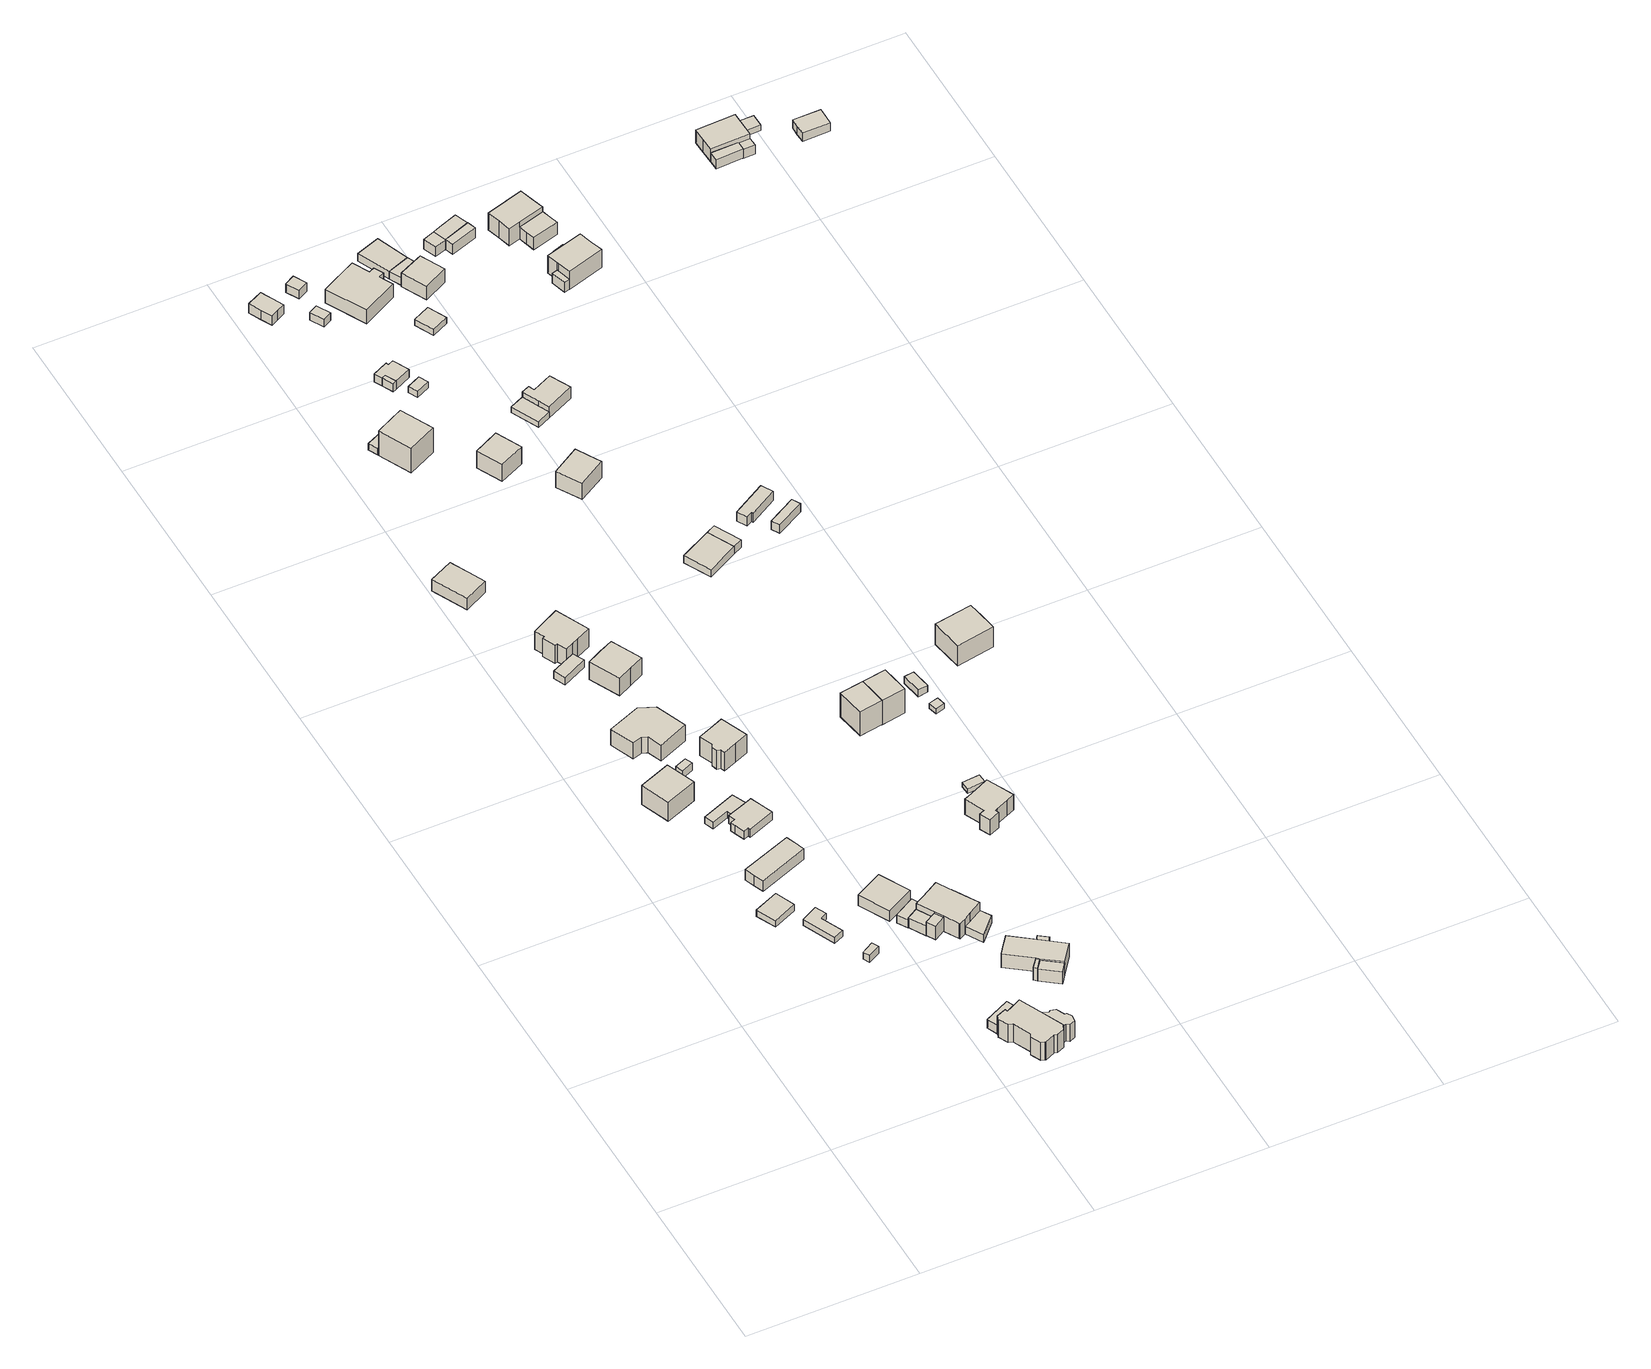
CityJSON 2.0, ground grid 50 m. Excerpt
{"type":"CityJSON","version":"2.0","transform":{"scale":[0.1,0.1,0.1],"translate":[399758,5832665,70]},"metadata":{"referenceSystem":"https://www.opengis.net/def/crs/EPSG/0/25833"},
"CityObjects":{
"building1":{"type":"Building","attributes":{"Gemeindeschluessel":"11000003","BezugspunktDach":"2200","function":"31001_2000","measuredHeight":2.3,"storeysAboveGround":1},"address":[{"country":"Germany","locality":"Berlin","thoroughfareNumber":"9 (1)","thoroughfareName":"Alpenberger Straße"}],"geometry":[{"type":"Solid","lod":"1","boundaries":[[[[0,1,2,3]],[[4,5,6,7]],[[4,7,3,2]],[[5,4,2,1]],[[6,5,1,0]],[[7,6,0,3]]]]}]},
"building2":{"type":"Building","attributes":{"Gemeindeschluessel":"11000003","BezugspunktDach":"2200","function":"31001_2723","measuredHeight":2.25,"storeysAboveGround":1},"address":[{"country":"Germany","locality":"Berlin","thoroughfareNumber":"10 (1)","thoroughfareName":"Alpenberger Straße"}],"geometry":[{"type":"Solid","lod":"1","boundaries":[[[[8,9,10,11,12,13]],[[14,15,16,17,18,19]],[[14,19,13,12]],[[15,14,12,11]],[[16,15,11,10]],[[17,16,10,9]],[[18,17,9,8]],[[19,18,8,13]]]]}]},
"building3":{"type":"Building","attributes":{"Gemeindeschluessel":"11000003","BezugspunktDach":"2200","function":"31001_2723","measuredHeight":2.48,"storeysAboveGround":1},"address":[{"country":"Germany","locality":"Berlin","thoroughfareNumber":"11 (3)","thoroughfareName":"Alpenberger Straße"}],"geometry":[{"type":"Solid","lod":"1","boundaries":[[[[20,21,22,23]],[[24,25,26,27]],[[24,27,23,22]],[[25,24,22,21]],[[26,25,21,20]],[[27,26,20,23]]]]}]},
"building4":{"type":"Building","attributes":{"Gemeindeschluessel":"11000003","BezugspunktDach":"2200","function":"31001_1010","measuredHeight":8.57,"storeysAboveGround":1},"address":[{"country":"Germany","locality":"Berlin","thoroughfareNumber":"7A","thoroughfareName":"Alpenberger Straße"}],"geometry":[{"type":"Solid","lod":"1","boundaries":[[[[28,29,30,31]],[[32,33,34,35]],[[32,35,31,30]],[[33,32,30,29]],[[34,33,29,28]],[[35,34,28,31]]]]}]},
"building5":{"type":"Building","attributes":{"Gemeindeschluessel":"11000003","BezugspunktDach":"2200","function":"31001_1010","measuredHeight":4.13,"storeysAboveGround":1},"address":[{"country":"Germany","locality":"Berlin","thoroughfareNumber":"9","thoroughfareName":"Alpenberger Straße"}],"geometry":[{"type":"Solid","lod":"1","boundaries":[[[[36,37,38,39,40,41]],[[42,43,44,45,46,47]],[[42,47,41,40]],[[43,42,40,39]],[[44,43,39,38]],[[45,44,38,37]],[[46,45,37,36]],[[47,46,36,41]]]]}]},
"building6":{"type":"Building","attributes":{"Gemeindeschluessel":"11000003","BezugspunktDach":"2200","function":"31001_2463","measuredHeight":3.16,"storeysAboveGround":1},"address":[{"country":"Germany","locality":"Berlin","thoroughfareNumber":"12A (1)","thoroughfareName":"Alpenberger Straße"}],"geometry":[{"type":"Solid","lod":"1","boundaries":[[[[48,49,50,51,52,53]],[[54,55,56,57,58,59]],[[54,59,53,52]],[[55,54,52,51]],[[56,55,51,50]],[[57,56,50,49]],[[58,57,49,48]],[[59,58,48,53]]]]}]},
"building7":{"type":"Building","attributes":{"Gemeindeschluessel":"11000003","BezugspunktDach":"2200","function":"31001_2000","measuredHeight":2.29,"storeysAboveGround":1},"address":[{"country":"Germany","locality":"Berlin","thoroughfareNumber":"8 (1)","thoroughfareName":"Alpenberger Straße"}],"geometry":[{"type":"Solid","lod":"1","boundaries":[[[[60,61,62,63,64,65]],[[66,67,68,69,70,71]],[[66,71,65,64]],[[67,66,64,63]],[[68,67,63,62]],[[69,68,62,61]],[[70,69,61,60]],[[71,70,60,65]]]]}]},
"building8":{"type":"Building","attributes":{"Gemeindeschluessel":"11000003","function":"31001_1010"},"address":[{"country":"Germany","locality":"Berlin","thoroughfareNumber":"12A","thoroughfareName":"Alpenberger Straße"}],"children":["building8-1","building8-2"]},
"building8-1":{"type":"BuildingPart","attributes":{"BezugspunktDach":"2200","measuredHeight":7.66,"storeysAboveGround":2},"parents":["building8"],"geometry":[{"type":"MultiSurface","lod":"1","boundaries":[[[72,73,74,75,76,77,78,79,80,81,82,83,84,85,86,87,88,89,90,91]],[[92,93,94,95,96,97,98,99,100,101,102,103,104,105,106,107,108,109,110,111]],[[92,111,91,90]],[[93,92,90,89]],[[94,93,89,88]],[[95,94,88,87]],[[96,95,87,86]],[[97,96,86,85]],[[98,112,113,85,84]],[[99,98,84,83]],[[100,99,83,82]],[[101,100,82,81]],[[102,101,81,80]],[[103,102,80,79]],[[104,103,79,78]],[[105,104,78,77]],[[106,105,77,76]],[[107,106,76,75]],[[108,107,75,74]],[[109,108,74,73]],[[110,109,73,72]],[[111,110,72,91]],[[97,113,112,98]]]}]},
"building8-2":{"type":"BuildingPart","attributes":{"BezugspunktDach":"2200","measuredHeight":6.02,"storeysAboveGround":2},"parents":["building8"],"geometry":[{"type":"Solid","lod":"1","boundaries":[[[[112,114,115,116,117,118,119,120,121,122,113]],[[123,124,125,126,127,128,129,130,131,98,97]],[[123,97,113,122]],[[124,123,122,121]],[[125,124,121,120]],[[126,125,120,119]],[[127,126,119,118]],[[128,127,118,117]],[[129,128,117,116]],[[130,129,116,115]],[[131,130,115,114]],[[98,131,114,112]],[[97,98,112,113]]]]}]},
"building9":{"type":"Building","attributes":{"Gemeindeschluessel":"11000003","BezugspunktDach":"2200","function":"31001_1010","measuredHeight":3.72,"storeysAboveGround":1},"address":[{"country":"Germany","locality":"Berlin","thoroughfareNumber":"8","thoroughfareName":"Alpenberger Straße"}],"geometry":[{"type":"Solid","lod":"1","boundaries":[[[[132,133,134,135,136,137,138,139,140,141,142,143]],[[144,145,146,147,148,149,150,151,152,153,154,155]],[[144,155,143,142]],[[145,144,142,141]],[[146,145,141,140]],[[147,146,140,139]],[[148,147,139,138]],[[149,148,138,137]],[[150,149,137,136]],[[151,150,136,135]],[[152,151,135,134]],[[153,152,134,133]],[[154,153,133,132]],[[155,154,132,143]]]]}]},
"building10":{"type":"Building","attributes":{"Gemeindeschluessel":"11000003","BezugspunktDach":"2200","function":"31001_2723","measuredHeight":3.17,"storeysAboveGround":1},"address":[{"country":"Germany","locality":"Berlin","thoroughfareNumber":"7 (1)","thoroughfareName":"Alpenberger Straße"}],"geometry":[{"type":"Solid","lod":"1","boundaries":[[[[156,157,158,159,160]],[[161,162,163,164,165]],[[161,165,160,159]],[[162,161,159,158]],[[163,162,158,157]],[[164,163,157,156]],[[165,164,156,160]]]]}]},
"building11":{"type":"Building","attributes":{"Gemeindeschluessel":"11000003","BezugspunktDach":"2200","function":"31001_1010","measuredHeight":5.64,"storeysAboveGround":1},"address":[{"country":"Germany","locality":"Berlin","thoroughfareNumber":"6","thoroughfareName":"Alpenberger Straße"}],"geometry":[{"type":"Solid","lod":"1","boundaries":[[[[166,167,168,169,170,171,172,173]],[[174,175,176,177,178,179,180,181]],[[174,181,173,172]],[[175,174,172,171]],[[176,175,171,170]],[[177,176,170,169]],[[178,177,169,168]],[[179,178,168,167]],[[180,179,167,166]],[[181,180,166,173]]]]}]},
"building12":{"type":"Building","attributes":{"Gemeindeschluessel":"11000003","BezugspunktDach":"2200","function":"31001_1010","measuredHeight":4.47,"storeysAboveGround":1},"address":[{"country":"Germany","locality":"Berlin","thoroughfareNumber":"10","thoroughfareName":"Alpenberger Straße"}],"geometry":[{"type":"Solid","lod":"1","boundaries":[[[[182,183,184,185]],[[186,187,188,189]],[[186,189,185,184]],[[187,186,184,183]],[[188,187,183,182]],[[189,188,182,185]]]]}]},
"building13":{"type":"Building","attributes":{"Gemeindeschluessel":"11000003","BezugspunktDach":"2200","function":"31001_2463","measuredHeight":2.58,"storeysAboveGround":1},"address":[{"country":"Germany","locality":"Berlin","thoroughfareNumber":"5 (1)","thoroughfareName":"Alpenberger Straße"}],"geometry":[{"type":"Solid","lod":"1","boundaries":[[[[190,191,192,193,194]],[[195,196,197,198,199]],[[195,199,194,193]],[[196,195,193,192]],[[197,196,192,191]],[[198,197,191,190]],[[199,198,190,194]]]]}]},
"building14":{"type":"Building","attributes":{"Gemeindeschluessel":"11000003","BezugspunktDach":"2200","function":"31001_1010","measuredHeight":4.99,"storeysAboveGround":1},"address":[{"country":"Germany","locality":"Berlin","thoroughfareNumber":"4","thoroughfareName":"Alpenberger Straße"}],"geometry":[{"type":"Solid","lod":"1","boundaries":[[[[200,201,202,203]],[[204,205,206,207]],[[204,207,203,202]],[[205,204,202,201]],[[206,205,201,200]],[[207,206,200,203]]]]}]},
"building15":{"type":"Building","attributes":{"Gemeindeschluessel":"11000003","BezugspunktDach":"2200","function":"31001_2463","measuredHeight":3.31,"storeysAboveGround":1},"address":[{"country":"Germany","locality":"Berlin","thoroughfareNumber":"11 (1)","thoroughfareName":"Alpenberger Straße"}],"geometry":[{"type":"Solid","lod":"1","boundaries":[[[[208,209,210,211]],[[212,213,214,215]],[[212,215,211,210]],[[213,212,210,209]],[[214,213,209,208]],[[215,214,208,211]]]]}]},
"building16":{"type":"Building","attributes":{"Gemeindeschluessel":"11000003","BezugspunktDach":"2200","function":"51009_1610","measuredHeight":6.51,"storeysAboveGround":0},"address":[{"country":"Germany","locality":"Berlin"}],"geometry":[{"type":"Solid","lod":"1","boundaries":[[[[216,217,218,219]],[[220,221,222,223]],[[220,223,219,218]],[[221,220,218,217]],[[222,221,217,216]],[[223,222,216,219]]]]}]},
"building17":{"type":"Building","attributes":{"Gemeindeschluessel":"11000003","BezugspunktDach":"2200","function":"31001_1010","measuredHeight":7.66,"storeysAboveGround":1},"address":[{"country":"Germany","locality":"Berlin","thoroughfareNumber":"5","thoroughfareName":"Alpenberger Straße"}],"geometry":[{"type":"Solid","lod":"1","boundaries":[[[[224,225,226,227,228,229,230,231,232,233,234]],[[235,236,237,238,239,240,241,242,243,244,245]],[[235,245,234,233]],[[236,235,233,232]],[[237,236,232,231]],[[238,237,231,230]],[[239,238,230,229]],[[240,239,229,228]],[[241,240,228,227]],[[242,241,227,226]],[[243,242,226,225]],[[244,243,225,224]],[[245,244,224,234]]]]}]},
"building18":{"type":"Building","attributes":{"Gemeindeschluessel":"11000003","function":"31001_1010"},"address":[{"country":"Germany","locality":"Berlin","thoroughfareNumber":"11","thoroughfareName":"Alpenberger Straße"}],"children":["building18-1","building18-2"]},
"building18-1":{"type":"BuildingPart","attributes":{"BezugspunktDach":"2200","measuredHeight":7.58,"storeysAboveGround":1},"parents":["building18"],"geometry":[{"type":"MultiSurface","lod":"1","boundaries":[[[246,247,248,249,250,251,252,253,254,255,256,257]],[[258,259,260,261,262,263,264,265,266,267,268,269]],[[258,269,257,256]],[[259,258,256,255]],[[260,259,255,254]],[[261,260,254,253]],[[262,261,253,252]],[[263,262,252,251]],[[264,263,251,250]],[[265,264,250,249]],[[266,265,249,248]],[[267,266,248,247]],[[268,267,247,246]],[[270,271,272,268,246,257]],[[269,272,271,270]]]}]},
"building18-2":{"type":"BuildingPart","attributes":{"BezugspunktDach":"2200","measuredHeight":3.52,"storeysAboveGround":1},"parents":["building18"],"geometry":[{"type":"MultiSurface","lod":"1","boundaries":[[[273,271,270,274]],[[269,272,275,276]],[[269,276,274,270]],[[275,272,271,273]],[[276,275,273,274]],[[272,269,277,270,271]]]}]},
"building19":{"type":"Building","attributes":{"Gemeindeschluessel":"11000003","BezugspunktDach":"2200","function":"31001_1010","measuredHeight":8.73,"storeysAboveGround":1},"address":[{"country":"Germany","locality":"Berlin","thoroughfareNumber":"5B","thoroughfareName":"Alpenberger Straße"}],"geometry":[{"type":"Solid","lod":"1","boundaries":[[[[278,279,280,281,282,283]],[[284,285,286,287,288,289]],[[284,289,283,282]],[[285,284,282,281]],[[286,285,281,280]],[[287,286,280,279]],[[288,287,279,278]],[[289,288,278,283]]]]}]},
"building20":{"type":"Building","attributes":{"Gemeindeschluessel":"11000003","BezugspunktDach":"2200","function":"31001_1010","measuredHeight":8.93,"storeysAboveGround":1},"address":[{"country":"Germany","locality":"Berlin","thoroughfareNumber":"7","thoroughfareName":"Alpenberger Straße"}],"geometry":[{"type":"Solid","lod":"1","boundaries":[[[[290,291,292,293,294,295,296,297,298,299]],[[300,301,302,303,304,305,306,307,308,309]],[[300,309,299,298]],[[301,300,298,297]],[[302,301,297,296]],[[303,302,296,295]],[[304,303,295,294]],[[305,304,294,293]],[[306,305,293,292]],[[307,306,292,291]],[[308,307,291,290]],[[309,308,290,299]]]]}]},
"building21":{"type":"Building","attributes":{"Gemeindeschluessel":"11000003","BezugspunktDach":"2200","function":"51009_1610","measuredHeight":4.54,"storeysAboveGround":0},"address":[{"country":"Germany","locality":"Berlin"}],"geometry":[{"type":"Solid","lod":"1","boundaries":[[[[310,311,312,313]],[[314,315,316,317]],[[314,317,313,312]],[[315,314,312,311]],[[316,315,311,310]],[[317,316,310,313]]]]}]},
"building22":{"type":"Building","attributes":{"Gemeindeschluessel":"11000003","BezugspunktDach":"2200","function":"51009_1611","measuredHeight":2.69,"storeysAboveGround":0},"address":[{"country":"Germany","locality":"Berlin"}],"geometry":[{"type":"Solid","lod":"1","boundaries":[[[[318,319,320,321]],[[262,322,323,264]],[[262,264,321,320]],[[322,262,320,319]],[[323,322,319,318]],[[264,323,318,321]]]]}]},
"building23":{"type":"Building","attributes":{"Gemeindeschluessel":"11000003","function":"31001_1010"},"address":[{"country":"Germany","locality":"Berlin","thoroughfareNumber":"12","thoroughfareName":"Alpenberger Straße"}],"children":["building23-1","building23-2"]},
"building23-1":{"type":"BuildingPart","attributes":{"BezugspunktDach":"2200","measuredHeight":5.22,"storeysAboveGround":1},"parents":["building23"],"geometry":[{"type":"MultiSurface","lod":"1","boundaries":[[[324,325,326,327,328,329,330]],[[331,332,333,334,335,336,337]],[[331,337,330,329]],[[332,331,329,328]],[[333,332,328,327]],[[334,333,327,326]],[[335,338,339,326,325]],[[336,335,325,324]],[[337,336,324,330]],[[339,338,335,334]]]}]},
"building23-2":{"type":"BuildingPart","attributes":{"BezugspunktDach":"2200","measuredHeight":4.38,"storeysAboveGround":1},"parents":["building23"],"geometry":[{"type":"MultiSurface","lod":"1","boundaries":[[[340,339,338,341]],[[335,334,342,343]],[[335,343,341,338]],[[342,334,339,340]],[[343,342,340,341]],[[334,335,338,339,344]]]}]},
"building24":{"type":"Building","attributes":{"Gemeindeschluessel":"11000003","BezugspunktDach":"2200","function":"51009_1610","measuredHeight":4.45,"storeysAboveGround":0},"address":[{"country":"Germany","locality":"Berlin"}],"geometry":[{"type":"Solid","lod":"1","boundaries":[[[[345,346,347,348,349]],[[350,351,352,261,260]],[[350,260,349,348]],[[351,350,348,347]],[[352,351,347,346]],[[261,352,346,345]],[[260,261,345,349]]]]}]},
"building25":{"type":"Building","attributes":{"Gemeindeschluessel":"11000003","BezugspunktDach":"2200","function":"31001_1010","measuredHeight":4.15,"storeysAboveGround":1},"address":[{"country":"Germany","locality":"Berlin","thoroughfareNumber":"12 (1)","thoroughfareName":"Alpenberger Straße"}],"geometry":[{"type":"Solid","lod":"1","boundaries":[[[[353,354,355,356]],[[357,358,359,360]],[[357,360,356,355]],[[358,357,355,354]],[[359,358,354,353]],[[360,359,353,356]]]]}]},
"building26":{"type":"Building","attributes":{"Gemeindeschluessel":"11000003","BezugspunktDach":"2200","function":"31001_2463","measuredHeight":2.25,"storeysAboveGround":1},"address":[{"country":"Germany","locality":"Berlin","thoroughfareNumber":"21 (2)","thoroughfareName":"Alpenberger Straße"}],"geometry":[{"type":"Solid","lod":"1","boundaries":[[[[361,362,363,364]],[[365,366,367,368]],[[365,368,364,363]],[[366,365,363,362]],[[367,366,362,361]],[[368,367,361,364]]]]}]},
"building27":{"type":"Building","attributes":{"Gemeindeschluessel":"11000003","BezugspunktDach":"2200","function":"31001_1010","measuredHeight":8.81,"storeysAboveGround":1},"address":[{"country":"Germany","locality":"Berlin","thoroughfareNumber":"21","thoroughfareName":"Alpenberger Straße"}],"geometry":[{"type":"Solid","lod":"1","boundaries":[[[[369,370,371,372]],[[373,374,375,376]],[[373,376,372,371]],[[374,373,371,370]],[[375,374,370,369]],[[376,375,369,372]]]]}]},
"building28":{"type":"Building","attributes":{"Gemeindeschluessel":"11000003","BezugspunktDach":"2200","function":"31001_1313","measuredHeight":3.68,"storeysAboveGround":1},"address":[{"country":"Germany","locality":"Berlin","thoroughfareNumber":"24","thoroughfareName":"Alpenberger Straße"}],"geometry":[{"type":"Solid","lod":"1","boundaries":[[[[377,378,379,380,381,382,383]],[[384,385,386,387,388,389,390]],[[384,390,383,382]],[[385,384,382,381]],[[386,385,381,380]],[[387,386,380,379]],[[388,387,379,378]],[[389,388,378,377]],[[390,389,377,383]]]]}]},
"building29":{"type":"Building","attributes":{"Gemeindeschluessel":"11000003","BezugspunktDach":"2200","function":"51009_1610","measuredHeight":2.89,"storeysAboveGround":0},"address":[{"country":"Germany","locality":"Berlin"}],"geometry":[{"type":"Solid","lod":"1","boundaries":[[[[391,392,393,394]],[[395,396,397,398]],[[395,398,394,393]],[[396,395,393,392]],[[397,396,392,391]],[[398,397,391,394]]]]}]},
"building30":{"type":"Building","attributes":{"Gemeindeschluessel":"11000003","BezugspunktDach":"2200","function":"31001_1010","measuredHeight":7.64,"storeysAboveGround":1},"address":[{"country":"Germany","locality":"Berlin","thoroughfareNumber":"20B","thoroughfareName":"Alpenberger Straße"}],"geometry":[{"type":"Solid","lod":"1","boundaries":[[[[399,400,401,402,403]],[[404,405,406,407,408]],[[404,408,403,402]],[[405,404,402,401]],[[406,405,401,400]],[[407,406,400,399]],[[408,407,399,403]]]]}]},
"building31":{"type":"Building","attributes":{"Gemeindeschluessel":"11000003","BezugspunktDach":"2200","function":"31001_1312","measuredHeight":2.94,"storeysAboveGround":1},"address":[{"country":"Germany","locality":"Berlin","thoroughfareNumber":"22","thoroughfareName":"Alpenberger Straße"}],"geometry":[{"type":"Solid","lod":"1","boundaries":[[[[394,393,392,409,410,411,412,413]],[[414,415,416,417,396,395,398,418]],[[414,418,413,412]],[[415,414,412,411]],[[416,415,411,410]],[[417,416,410,409]],[[396,417,409,392]],[[395,396,392,393]],[[398,395,393,394]],[[418,398,394,413]]]]}]},
"building32":{"type":"Building","attributes":{"Gemeindeschluessel":"11000003","BezugspunktDach":"2200","function":"31001_1010","measuredHeight":9.06,"storeysAboveGround":1},"address":[{"country":"Germany","locality":"Berlin","thoroughfareNumber":"14","thoroughfareName":"Alpenberger Straße"}],"geometry":[{"type":"Solid","lod":"1","boundaries":[[[[419,420,421,422,423,424,425,426,427,428,429,430]],[[431,432,433,434,435,436,437,438,439,440,441,442]],[[431,442,430,429]],[[432,431,429,428]],[[433,432,428,427]],[[434,433,427,426]],[[435,434,426,425]],[[436,435,425,424]],[[437,436,424,423]],[[438,437,423,422]],[[439,438,422,421]],[[440,439,421,420]],[[441,440,420,419]],[[442,441,419,430]]]]}]},
"building33":{"type":"Building","attributes":{"Gemeindeschluessel":"11000003","BezugspunktDach":"2200","function":"31001_1010","measuredHeight":10.26,"storeysAboveGround":2},"address":[{"country":"Germany","locality":"Berlin","thoroughfareNumber":"16","thoroughfareName":"Alpenberger Straße"}],"geometry":[{"type":"Solid","lod":"1","boundaries":[[[[443,444,445,446,447]],[[448,449,450,451,452]],[[448,452,447,446]],[[449,448,446,445]],[[450,449,445,444]],[[451,450,444,443]],[[452,451,443,447]]]]}]},
"building34":{"type":"Building","attributes":{"Gemeindeschluessel":"11000003","BezugspunktDach":"2200","function":"31001_2723","measuredHeight":2.79,"storeysAboveGround":1},"address":[{"country":"Germany","locality":"Berlin","thoroughfareNumber":"23 (2)","thoroughfareName":"Alpenberger Straße"}],"geometry":[{"type":"Solid","lod":"1","boundaries":[[[[453,454,455,456]],[[457,458,459,460]],[[457,460,456,455]],[[458,457,455,454]],[[459,458,454,453]],[[460,459,453,456]]]]}]},
"building35":{"type":"Building","attributes":{"Gemeindeschluessel":"11000003","BezugspunktDach":"2200","function":"31001_2723","measuredHeight":2.23,"storeysAboveGround":1},"address":[{"country":"Germany","locality":"Berlin","thoroughfareNumber":"22 (1)","thoroughfareName":"Alpenberger Straße"}],"geometry":[{"type":"Solid","lod":"1","boundaries":[[[[461,462,463,464]],[[465,466,467,468]],[[465,468,464,463]],[[466,465,463,462]],[[467,466,462,461]],[[468,467,461,464]]]]}]},
"building36":{"type":"Building","attributes":{"Gemeindeschluessel":"11000003","BezugspunktDach":"2200","function":"31001_2723","measuredHeight":3.1,"storeysAboveGround":1},"address":[{"country":"Germany","locality":"Berlin","thoroughfareNumber":"24 (1)","thoroughfareName":"Am Stener Berg"}],"geometry":[{"type":"Solid","lod":"1","boundaries":[[[[469,470,471,472]],[[473,474,475,476]],[[473,476,472,471]],[[474,473,471,470]],[[475,474,470,469]],[[476,475,469,472]]]]}]},
"building37":{"type":"Building","attributes":{"Gemeindeschluessel":"11000003","BezugspunktDach":"2200","function":"31001_2723","measuredHeight":1.62,"storeysAboveGround":1},"address":[{"country":"Germany","locality":"Berlin","thoroughfareNumber":"14 (1)","thoroughfareName":"Alpenberger Straße"}],"geometry":[{"type":"Solid","lod":"1","boundaries":[[[[477,478,479,480]],[[481,482,483,484]],[[481,484,480,479]],[[482,481,479,478]],[[483,482,478,477]],[[484,483,477,480]]]]}]},
"building38":{"type":"Building","attributes":{"Gemeindeschluessel":"11000003","BezugspunktDach":"2200","function":"31001_1010","measuredHeight":10.35,"storeysAboveGround":2},"address":[{"country":"Germany","locality":"Berlin","thoroughfareNumber":"16A","thoroughfareName":"Alpenberger Straße"}],"geometry":[{"type":"Solid","lod":"1","boundaries":[[[[444,485,486,487,446]],[[488,489,490,491,492]],[[488,492,446,487]],[[489,488,487,486]],[[490,489,486,485]],[[491,490,485,444]],[[492,491,444,446]]]]}]},
"building39":{"type":"Building","attributes":{"Gemeindeschluessel":"11000003","BezugspunktDach":"2200","function":"31001_1010","measuredHeight":8.35,"storeysAboveGround":1},"address":[{"country":"Germany","locality":"Berlin","thoroughfareNumber":"20","thoroughfareName":"Alpenberger Straße"}],"geometry":[{"type":"Solid","lod":"1","boundaries":[[[[493,494,495,496,497]],[[498,499,500,501,502]],[[498,502,497,496]],[[499,498,496,495]],[[500,499,495,494]],[[501,500,494,493]],[[502,501,493,497]]]]}]},
"building40":{"type":"Building","attributes":{"Gemeindeschluessel":"11000003","BezugspunktDach":"2200","function":"31001_1010","measuredHeight":6.84,"storeysAboveGround":1},"address":[{"country":"Germany","locality":"Berlin","thoroughfareNumber":"24A","thoroughfareName":"Am Stener Berg"}],"geometry":[{"type":"Solid","lod":"1","boundaries":[[[[503,504,505,506,507,508,509,510]],[[511,512,513,514,515,516,517,518]],[[511,518,510,509]],[[512,511,509,508]],[[513,512,508,507]],[[514,513,507,506]],[[515,514,506,505]],[[516,515,505,504]],[[517,516,504,503]],[[518,517,503,510]]]]}]},
"building41":{"type":"Building","attributes":{"Gemeindeschluessel":"11000003","BezugspunktDach":"2200","function":"31001_1010","measuredHeight":2.64,"storeysAboveGround":1},"address":[{"country":"Germany","locality":"Berlin","thoroughfareNumber":"19","thoroughfareName":"Alpenberger Straße"}],"geometry":[{"type":"Solid","lod":"1","boundaries":[[[[519,520,521,522]],[[523,524,525,526]],[[523,526,522,521]],[[524,523,521,520]],[[525,524,520,519]],[[526,525,519,522]]]]}]},
"building42":{"type":"Building","attributes":{"Gemeindeschluessel":"11000003","BezugspunktDach":"2200","function":"31001_2723","measuredHeight":2.19,"storeysAboveGround":1},"address":[{"country":"Germany","locality":"Berlin","thoroughfareNumber":"20A (1)","thoroughfareName":"Alpenberger Straße"}],"geometry":[{"type":"Solid","lod":"1","boundaries":[[[[527,528,529,530]],[[531,532,533,534]],[[531,534,530,529]],[[532,531,529,528]],[[533,532,528,527]],[[534,533,527,530]]]]}]},
"building43":{"type":"Building","attributes":{"Gemeindeschluessel":"11000003","BezugspunktDach":"2200","function":"31001_2723","measuredHeight":1.76,"storeysAboveGround":1},"address":[{"country":"Germany","locality":"Berlin","thoroughfareNumber":"16A (2)","thoroughfareName":"Alpenberger Straße"}],"geometry":[{"type":"Solid","lod":"1","boundaries":[[[[535,536,537,538]],[[539,540,541,542]],[[539,542,538,537]],[[540,539,537,536]],[[541,540,536,535]],[[542,541,535,538]]]]}]},
"building44":{"type":"Building","attributes":{"Gemeindeschluessel":"11000003","BezugspunktDach":"2200","function":"31001_2463","measuredHeight":2.35,"storeysAboveGround":1},"address":[{"country":"Germany","locality":"Berlin","thoroughfareNumber":"16A (1)","thoroughfareName":"Alpenberger Straße"}],"geometry":[{"type":"Solid","lod":"1","boundaries":[[[[543,544,545,546]],[[547,548,549,550]],[[547,550,546,545]],[[548,547,545,544]],[[549,548,544,543]],[[550,549,543,546]]]]}]},
"building45":{"type":"Building","attributes":{"Gemeindeschluessel":"11000003","BezugspunktDach":"2200","function":"51009_1610","measuredHeight":2.7,"storeysAboveGround":0},"address":[{"country":"Germany","locality":"Berlin"}],"geometry":[{"type":"Solid","lod":"1","boundaries":[[[[520,551,552,521]],[[553,554,555,556]],[[553,556,521,552]],[[554,553,552,551]],[[555,554,551,520]],[[556,555,520,521]]]]}]},
"building46":{"type":"Building","attributes":{"Gemeindeschluessel":"11000003","BezugspunktDach":"2200","function":"31001_1312","measuredHeight":2.21,"storeysAboveGround":1},"address":[{"country":"Germany","locality":"Berlin","thoroughfareNumber":"22A","thoroughfareName":"Alpenberger Straße"}],"geometry":[{"type":"Solid","lod":"1","boundaries":[[[[557,558,559,560]],[[561,562,563,564]],[[561,564,560,559]],[[562,561,559,558]],[[563,562,558,557]],[[564,563,557,560]]]]}]},
"building47":{"type":"Building","attributes":{"Gemeindeschluessel":"11000003","BezugspunktDach":"2200","function":"31001_1010","measuredHeight":5.07,"storeysAboveGround":1},"address":[{"country":"Germany","locality":"Berlin","thoroughfareNumber":"20A","thoroughfareName":"Alpenberger Straße"}],"geometry":[{"type":"Solid","lod":"1","boundaries":[[[[565,566,567,568,569,570,571,572]],[[573,574,575,576,577,532,578,531]],[[573,531,572,571]],[[574,573,571,570]],[[575,574,570,569]],[[576,575,569,568]],[[577,576,568,567]],[[532,577,567,566]],[[578,532,566,565]],[[531,578,565,572]]]]}]},
"building48":{"type":"Building","attributes":{"Gemeindeschluessel":"11000003","BezugspunktDach":"2200","function":"31001_2723","measuredHeight":2.71,"storeysAboveGround":1},"address":[{"country":"Germany","locality":"Berlin","thoroughfareNumber":"25 (2)","thoroughfareName":"Am Stener Berg"}],"geometry":[{"type":"Solid","lod":"1","boundaries":[[[[579,580,581,582]],[[583,584,585,586]],[[583,586,582,581]],[[584,583,581,580]],[[585,584,580,579]],[[586,585,579,582]]]]}]},
"building49":{"type":"Building","attributes":{"Gemeindeschluessel":"11000003","BezugspunktDach":"2200","function":"31001_2723","measuredHeight":2.81,"storeysAboveGround":1},"address":[{"country":"Germany","locality":"Berlin","thoroughfareNumber":"27 (3)","thoroughfareName":"Am Stener Berg"}],"geometry":[{"type":"Solid","lod":"1","boundaries":[[[[587,588,580,579]],[[589,590,591,592]],[[589,592,579,580]],[[590,589,580,588]],[[591,590,588,587]],[[592,591,587,579]]]]}]},
"building50":{"type":"Building","attributes":{"Gemeindeschluessel":"11000003","BezugspunktDach":"2200","function":"31001_2723","measuredHeight":4.87,"storeysAboveGround":1},"address":[{"country":"Germany","locality":"Berlin","thoroughfareNumber":"27 (2)","thoroughfareName":"Am Stener Berg"}],"geometry":[{"type":"Solid","lod":"1","boundaries":[[[[593,594,595,596,597]],[[598,599,600,601,602]],[[598,602,597,596]],[[599,598,596,595]],[[600,599,595,594]],[[601,600,594,593]],[[602,601,593,597]]]]}]},
"building51":{"type":"Building","attributes":{"Gemeindeschluessel":"11000003","BezugspunktDach":"2200","function":"31001_1010","measuredHeight":3.99,"storeysAboveGround":1},"address":[{"country":"Germany","locality":"Berlin","thoroughfareNumber":"19A","thoroughfareName":"Alpenberger Straße"}],"geometry":[{"type":"Solid","lod":"1","boundaries":[[[[603,604,605,606,607,608]],[[609,610,611,612,613,614]],[[609,614,608,607]],[[610,609,607,606]],[[611,610,606,605]],[[612,611,605,604]],[[613,612,604,603]],[[614,613,603,608]]]]}]},
"building52":{"type":"Building","attributes":{"Gemeindeschluessel":"11000003","BezugspunktDach":"2200","function":"31001_2000","measuredHeight":3,"storeysAboveGround":1},"address":[{"country":"Germany","locality":"Berlin","thoroughfareNumber":"19A (1)","thoroughfareName":"Alpenberger Straße"}],"geometry":[{"type":"Solid","lod":"1","boundaries":[[[[615,616,617,618]],[[619,620,621,622]],[[619,622,618,617]],[[620,619,617,616]],[[621,620,616,615]],[[622,621,615,618]]]]}]},
"building53":{"type":"Building","attributes":{"Gemeindeschluessel":"11000003","BezugspunktDach":"2200","function":"31001_1010","measuredHeight":8.57,"storeysAboveGround":2},"address":[{"country":"Germany","locality":"Berlin","thoroughfareNumber":"16B","thoroughfareName":"Alpenberger Straße"}],"geometry":[{"type":"Solid","lod":"1","boundaries":[[[[623,624,625,626,627]],[[628,629,630,631,632]],[[628,632,627,626]],[[629,628,626,625]],[[630,629,625,624]],[[631,630,624,623]],[[632,631,623,627]]]]}]},
"building54":{"type":"Building","attributes":{"Gemeindeschluessel":"11000003","BezugspunktDach":"2200","function":"51009_1610","measuredHeight":3.57,"storeysAboveGround":0},"address":[{"country":"Germany","locality":"Berlin"}],"geometry":[{"type":"Solid","lod":"1","boundaries":[[[[633,634,635,636]],[[637,638,639,640]],[[637,640,636,635]],[[638,637,635,634]],[[639,638,634,633]],[[640,639,633,636]]]]}]},
"building55":{"type":"Building","attributes":{"Gemeindeschluessel":"11000003","BezugspunktDach":"2200","function":"31001_2000","measuredHeight":3.44,"storeysAboveGround":1},"address":[{"country":"Germany","locality":"Berlin","thoroughfareNumber":"27 (1)","thoroughfareName":"Am Stener Berg"}],"geometry":[{"type":"Solid","lod":"1","boundaries":[[[[634,641,642,643,635]],[[644,645,646,647,648]],[[644,648,635,643]],[[645,644,643,642]],[[646,645,642,641]],[[647,646,641,634]],[[648,647,634,635]]]]}]},
"building56":{"type":"Building","attributes":{"Gemeindeschluessel":"11000003","BezugspunktDach":"2200","function":"51009_1610","measuredHeight":3.86,"storeysAboveGround":0},"address":[{"country":"Germany","locality":"Berlin"}],"geometry":[{"type":"Solid","lod":"1","boundaries":[[[[649,650,651,652,653]],[[654,655,656,657,658]],[[654,658,653,652]],[[655,654,652,651]],[[656,655,651,650]],[[657,656,650,649]],[[658,657,649,653]]]]}]},
"building57":{"type":"Building","attributes":{"Gemeindeschluessel":"11000003","function":"31001_1010"},"address":[{"country":"Germany","locality":"Berlin","thoroughfareNumber":"28","thoroughfareName":"Am Stener Berg"}],"children":["building57-1","building57-2","building57-3"]},
"building57-1":{"type":"BuildingPart","attributes":{"BezugspunktDach":"2200","measuredHeight":8.52,"storeysAboveGround":2},"parents":["building57"],"geometry":[{"type":"MultiSurface","lod":"1","boundaries":[[[659,660,661,662,663,664,665]],[[666,667,668,669,670,671,672]],[[666,672,665,664],[673,674,675,676]],[[667,666,664,663]],[[668,667,663,662]],[[669,668,662,661]],[[677,678,679,680,670,669,661,660]],[[681,677,680,682,671,670,660,659]],[[672,671,659,665]],[[675,674,673,676]],[[680,679,678,677]],[[682,680,677,681]]]}]},
"building57-2":{"type":"BuildingPart","attributes":{"BezugspunktDach":"2200","measuredHeight":3.25,"storeysAboveGround":2},"parents":["building57"],"geometry":[{"type":"Solid","lod":"1","boundaries":[[[[676,675,683,684]],[[685,674,673,686]],[[685,686,684,683]],[[674,685,683,675]],[[686,673,676,684]],[[673,674,675,676]]]]}]},
"building57-3":{"type":"BuildingPart","attributes":{"BezugspunktDach":"2200","measuredHeight":3.48,"storeysAboveGround":2},"parents":["building57"],"geometry":[{"type":"MultiSurface","lod":"1","boundaries":[[[687,678,681,688]],[[682,679,689,690]],[[682,690,688,681]],[[689,679,678,687]],[[690,689,687,688]],[[679,680,677,678]],[[682,681,677,680]]]}]},
"building58":{"type":"Building","attributes":{"Gemeindeschluessel":"11000003","function":"31001_1010"},"address":[{"country":"Germany","locality":"Berlin","thoroughfareNumber":"27","thoroughfareName":"Am Stener Berg"}],"children":["building58-1","building58-2"]},
"building58-1":{"type":"BuildingPart","attributes":{"BezugspunktDach":"2200","measuredHeight":8.01,"storeysAboveGround":1},"parents":["building58"],"geometry":[{"type":"MultiSurface","lod":"1","boundaries":[[[691,692,693,694,695,696,697]],[[698,699,700,701,702,703,704]],[[698,704,697,696]],[[699,698,696,695]],[[700,699,695,694]],[[705,706,700,694,693]],[[702,701,693,692]],[[703,702,692,691]],[[704,703,691,697]],[[701,700,706,705]]]}]},
"building58-2":{"type":"BuildingPart","attributes":{"BezugspunktDach":"2200","measuredHeight":4.81,"storeysAboveGround":1},"parents":["building58"],"geometry":[{"type":"Solid","lod":"1","boundaries":[[[[707,708,709,710,706,705]],[[700,711,712,713,714,701]],[[711,700,706,710]],[[712,711,710,709]],[[713,712,709,708]],[[714,713,708,707]],[[701,714,707,705]],[[700,701,705,706]]]]}]},
"building59":{"type":"Building","attributes":{"Gemeindeschluessel":"11000003","function":"31001_1010"},"address":[{"country":"Germany","locality":"Berlin","thoroughfareNumber":"35","thoroughfareName":"Am Stener Berg"}],"children":["building59-1","building59-2"]},
"building59-1":{"type":"BuildingPart","attributes":{"BezugspunktDach":"2200","measuredHeight":5.34,"storeysAboveGround":2},"parents":["building59"],"geometry":[{"type":"MultiSurface","lod":"1","boundaries":[[[715,716,717,718,719,720]],[[721,722,723,724,725,726]],[[721,726,720,719]],[[722,721,719,718]],[[723,722,718,717]],[[727,728,729,730,724,723,717,716]],[[725,724,716,715]],[[726,725,715,720]],[[724,730,729,728,727]]]}]},
"building59-2":{"type":"BuildingPart","attributes":{"BezugspunktDach":"2200","measuredHeight":3.67,"storeysAboveGround":2},"parents":["building59"],"geometry":[{"type":"Solid","lod":"1","boundaries":[[[[731,732,729,728]],[[730,733,734,724]],[[733,730,729,732]],[[734,733,732,731]],[[724,734,731,728]],[[730,724,728,729]]]]}]},
"building60":{"type":"Building","attributes":{"Gemeindeschluessel":"11000003","BezugspunktDach":"2200","function":"51009_1610","measuredHeight":3.18,"storeysAboveGround":0},"address":[{"country":"Germany","locality":"Berlin"}],"geometry":[{"type":"Solid","lod":"1","boundaries":[[[[735,736,737,738]],[[739,740,741,742]],[[739,742,738,737]],[[740,739,737,736]],[[741,740,736,735]],[[742,741,735,738]]]]}]},
"building61":{"type":"Building","attributes":{"Gemeindeschluessel":"11000003","BezugspunktDach":"2200","function":"31001_2000","measuredHeight":2.03,"storeysAboveGround":1},"address":[{"country":"Germany","locality":"Berlin","thoroughfareNumber":"35 (1)","thoroughfareName":"Am Stener Berg"}],"geometry":[{"type":"Solid","lod":"1","boundaries":[[[[743,744,745,746]],[[747,748,749,750]],[[747,750,746,745]],[[748,747,745,744]],[[749,748,744,743]],[[750,749,743,746]]]]}]},
"building62":{"type":"Building","attributes":{"Gemeindeschluessel":"11000003","BezugspunktDach":"2200","function":"31001_2000","measuredHeight":3.61,"storeysAboveGround":1},"address":[{"country":"Germany","locality":"Berlin","thoroughfareNumber":"35 (2)","thoroughfareName":"Am Stener Berg"}],"geometry":[{"type":"Solid","lod":"1","boundaries":[[[[751,752,753,754,755,756]],[[757,758,759,760,761,762]],[[757,762,756,755]],[[758,757,755,754]],[[759,758,754,753]],[[760,759,753,752]],[[761,760,752,751]],[[762,761,751,756]]]]}]}
},
"vertices":[
[228,756,50],[297,786,50],[273,844,50],[202,813,50],[273,844,27],[297,786,27],[228,756,27],[202,813,27],
[335,634,50],[364,647,50],[335,711,50],[355,721,50],[340,753,50],[293,729,50],[340,753,28],[355,721,28],[335,711,28],[364,647,28],[335,634,28],[293,729,28],
[383,531,54],[418,551,54],[408,570,54],[373,550,54],[408,570,29],[418,551,29],[383,531,29],[373,550,29],
[163,1231,83],[255,1267,83],[222,1352,83],[130,1316,83],[222,1352,15],[255,1267,15],[163,1231,15],[130,1316,15],
[248,915,63],[259,887,63],[404,943,63],[394,971,63],[383,999,63],[236,944,63],[383,999,25],[394,971,25],[404,943,25],[259,887,25],[248,915,25],[236,944,25],
[553,149,67],[581,161,67],[584,153,67],[630,176,67],[613,214,67],[540,179,67],[613,214,35],[630,176,35],[584,153,35],[581,161,35],[553,149,35],[540,179,35],
[250,1151,42],[301,1170,42],[307,1153,42],[359,1172,42],[339,1217,42],[240,1178,42],[339,1217,19],[359,1172,19],[307,1153,19],[301,1170,19],[250,1151,19],[240,1178,19],
[551,137,99],[564,109,99],[576,105,99],[600,54,99],[595,44,99],[609,15,99],[619,10,99],[621,9,99],[651,23,99],[660,20,99],[682,30,99],[685,42,99],[689,44,99],[657,116,99],[630,176,99],[584,153,99],[581,161,99],[553,149,99],[552,143,99],[550,138,99],[552,143,34],[553,149,34],[581,161,34],[584,153,34],[630,176,34],[657,116,34],[689,44,34],[685,42,34],[682,30,34],[660,20,34],[651,23,34],[621,9,34],[619,10,34],[609,15,34],[595,44,34],[600,54,34],[576,105,34],[564,109,34],[551,137,34],[550,138,34],[689,44,94],[657,116,94],
[697,48,94],[707,42,94],[723,49,94],[726,68,94],[717,82,94],[711,82,94],[700,107,94],[685,111,94],[680,107,94],[680,107,34],[685,111,34],[700,107,34],[711,82,34],[717,82,34],[726,68,34],[723,49,34],[707,42,34],[697,48,34],
[292,1108,50],[303,1080,50],[318,1086,50],[320,1079,50],[398,1109,50],[385,1143,50],[371,1177,50],[359,1172,50],[307,1153,50],[294,1148,50],[301,1129,50],[286,1123,50],[301,1129,21],[294,1148,21],[307,1153,21],[359,1172,21],[371,1177,21],[385,1143,21],[398,1109,21],[320,1079,21],[318,1086,21],[303,1080,21],[292,1108,21],[286,1123,21],
[267,1353,41],[301,1367,41],[297,1378,41],[292,1389,41],[257,1375,41],[292,1389,14],[297,1378,14],[301,1367,14],[267,1353,14],[257,1375,14],
[188,1477,66],[216,1486,66],[232,1480,66],[248,1438,66],[336,1475,66],[300,1566,66],[255,1586,66],[159,1548,66],[255,1586,9],[300,1566,9],[336,1475,9],[248,1438,9],[232,1480,9],[216,1486,9],[188,1477,9],[159,1548,9],
[496,641,66],[576,683,66],[530,771,66],[450,729,66],[530,771,28],[576,683,28],[496,641,28],[450,729,28],
[155,1795,33],[228,1830,33],[212,1863,33],[189,1853,33],[140,1830,33],[189,1853,7],[212,1863,7],[228,1830,7],[155,1795,7],[140,1830,7],
[58,2155,43],[128,2189,43],[78,2290,43],[9,2257,43],[78,2290,2],[128,2189,2],[58,2155,2],[9,2257,2],
[527,597,58],[586,631,58],[569,662,58],[509,628,58],[569,662,29],[586,631,29],[527,597,29],[509,628,29],
[569,525,81],[601,544,81],[586,569,81],[554,550,81],[586,569,32],[601,544,32],[569,525,32],[554,550,32],
[158,1918,71],[151,1914,71],[168,1877,71],[176,1880,71],[189,1853,71],[212,1863,71],[230,1872,71],[272,1891,71],[227,1988,71],[186,1967,71],[145,1946,71],[186,1967,6],[227,1988,6],[272,1891,6],[230,1872,6],[212,1863,6],[189,1853,6],[176,1880,6],[168,1877,6],[151,1914,6],[158,1918,6],[145,1946,6],
[587,567,86],[601,544,86],[624,503,86],[626,500,86],[645,511,86],[666,523,86],[705,546,86],[683,583,86],[657,628,86],[638,661,86],[586,631,86],[559,616,86],[586,631,31],[638,661,31],[657,628,31],[683,583,31],[705,546,31],[666,523,31],[645,511,31],[626,500,31],[624,503,31],[601,544,31],[587,567,31],[559,616,31],[559,616,66],[586,569,66],[586,569,31],
[554,550,66],[527,597,66],[554,550,31],[527,597,31],[559,616,39],
[262,1697,69],[304,1718,69],[346,1738,69],[303,1827,69],[261,1807,69],[219,1786,69],[261,1807,7],[303,1827,7],[346,1738,7],[304,1718,7],[262,1697,7],[219,1786,7],
[357,1366,83],[353,1357,83],[358,1341,83],[368,1339,83],[373,1327,83],[412,1342,83],[452,1358,83],[420,1437,83],[381,1421,83],[341,1405,83],[381,1421,16],[420,1437,16],[452,1358,16],[412,1342,16],[373,1327,16],[368,1339,16],[358,1341,16],[353,1357,16],[357,1366,16],[341,1405,16],
[732,274,79],[752,300,79],[743,307,79],[723,281,79],[743,307,34],[752,300,34],[732,274,34],[723,281,34],
[673,462,58],[723,515,58],[705,546,58],[645,511,58],[723,515,31],[673,462,31],
[743,307,81],[752,300,81],[804,262,81],[844,316,81],[712,414,81],[691,387,81],[671,360,81],[691,387,33],[712,414,33],[844,316,33],[804,262,33],[752,300,33],[743,307,33],[671,360,33],[752,300,77],[804,262,77],
[784,235,77],[732,274,77],[784,235,33],[732,274,33],[804,262,35],
[683,583,69],[696,591,69],[683,613,69],[670,636,69],[657,628,69],[670,636,31],[683,613,31],[696,591,31],
[801,348,76],[812,363,76],[786,382,76],[775,367,76],[786,382,34],[812,363,34],[801,348,34],[775,367,34],
[108,2754,27],[159,2779,27],[146,2805,27],[95,2781,27],[146,2805,4],[159,2779,4],[108,2754,4],[95,2781,4],
[156,2660,90],[239,2700,90],[193,2795,90],[110,2754,90],[193,2795,1],[239,2700,1],[156,2660,1],[110,2754,1],
[57,3307,56],[72,3277,56],[94,3288,56],[117,3299,56],[84,3365,56],[62,3354,56],[39,3343,56],[62,3354,22],[84,3365,22],[117,3299,22],[94,3288,22],[72,3277,22],[57,3307,22],[39,3343,22],
[245,2935,37],[256,2940,37],[240,2972,37],[229,2967,37],[240,2972,8],[256,2940,8],[245,2935,8],[229,2967,8],
[349,2527,63],[421,2561,63],[403,2598,63],[385,2635,63],[313,2600,63],[385,2635,1],[403,2598,1],[421,2561,1],[349,2527,1],[313,2600,1],
[304,2963,37],[281,3010,37],[265,3002,37],[262,3010,37],[218,2989,37],[262,3010,8],[265,3002,8],[281,3010,8],[304,2963,8],[218,2989,8],
[867,838,85],[851,831,85],[865,800,85],[896,814,85],[892,824,85],[899,827,85],[935,843,85],[959,854,85],[923,933,85],[900,922,85],[864,906,85],[841,896,85],[864,906,30],[900,922,30],[923,933,30],[959,854,30],[935,843,30],[899,827,30],[892,824,30],[896,814,30],[865,800,30],[851,831,30],[867,838,30],[841,896,30],
[736,1277,108],[804,1288,108],[798,1330,108],[791,1372,108],[722,1361,108],[791,1372,22],[798,1330,22],[804,1288,22],[736,1277,22],[722,1361,22],
[189,3213,47],[214,3227,47],[193,3266,47],[167,3253,47],[193,3266,19],[214,3227,19],[189,3213,19],[167,3253,19],
[291,2889,29],[331,2908,29],[318,2935,29],[278,2916,29],[318,2935,7],[331,2908,7],[291,2889,7],[278,2916,7],
[176,3327,56],[205,3342,56],[185,3380,56],[156,3364,56],[185,3380,25],[205,3342,25],[176,3327,25],[156,3364,25],
[882,960,47],[933,964,47],[931,991,47],[880,987,47],[931,991,30],[933,964,30],[882,960,30],[880,987,30],
[875,1299,108],[868,1341,108],[861,1383,108],[861,1383,21],[868,1341,21],[875,1299,21],[804,1288,21],[791,1372,21],
[501,2377,59],[581,2424,59],[561,2459,59],[541,2495,59],[460,2446,59],[541,2495,1],[561,2459,1],[581,2424,1],[501,2377,1],[460,2446,1],
[290,3173,70],[393,3226,70],[373,3265,70],[389,3273,70],[375,3300,70],[359,3292,70],[334,3342,70],[230,3288,70],[334,3342,21],[359,3292,21],[375,3300,21],[389,3273,21],[373,3265,21],[393,3226,21],[290,3173,21],[230,3288,21],
[665,1976,30],[756,2023,30],[718,2100,30],[626,2053,30],[718,2100,4],[756,2023,4],[665,1976,4],[626,2053,4],
[520,2658,22],[560,2677,22],[523,2756,22],[482,2738,22],[523,2756,1],[560,2677,1],[520,2658,1],[482,2738,1],
[943,1257,43],[970,1264,43],[964,1290,43],[936,1283,43],[964,1290,25],[970,1264,25],[943,1257,25],[936,1283,25],
[931,1334,47],[960,1339,47],[950,1398,47],[921,1394,47],[950,1398,23],[960,1339,23],[931,1334,23],[921,1394,23],
[783,2037,30],[744,2114,30],[744,2114,3],[783,2037,3],[756,2023,3],[718,2100,3],
[428,3068,31],[477,3092,31],[451,3146,31],[402,3123,31],[451,3146,9],[477,3092,9],[428,3068,9],[402,3123,9],
[545,2708,41],[560,2677,41],[641,2715,41],[626,2745,41],[611,2776,41],[553,2749,41],[546,2766,41],[523,2756,41],[546,2766,1],[553,2749,1],[611,2776,1],[626,2745,1],[641,2715,1],[545,2708,1],
[416,3295,44],[480,3318,44],[444,3413,44],[374,3388,44],[444,3413,17],[480,3318,17],[416,3295,17],[374,3388,17],
[434,3261,44],[494,3289,44],[480,3318,16],[494,3289,16],[434,3261,16],[416,3295,16],
[470,3189,60],[540,3224,60],[505,3294,60],[494,3289,60],[434,3261,60],[494,3289,11],[505,3294,11],[540,3224,11],[470,3189,11],[434,3261,11],
[832,2099,35],[849,2109,35],[851,2104,35],[933,2151,35],[914,2184,35],[816,2127,35],[914,2184,2],[933,2151,2],[851,2104,2],[849,2109,2],[832,2099,2],[816,2127,2],
[893,2036,34],[975,2081,34],[962,2105,34],[880,2059,34],[962,2105,4],[975,2081,4],[893,2036,4],[880,2059,4],
[1072,1389,94],[1184,1408,94],[1176,1456,94],[1168,1504,94],[1056,1485,94],[1168,1504,21],[1176,1456,21],[1184,1408,21],[1072,1389,21],[1056,1485,21],
[559,3313,51],[593,3325,51],[579,3364,51],[544,3351,51],[579,3364,16],[593,3325,16],[559,3313,16],[544,3351,16],
[671,3353,51],[656,3393,51],[601,3373,51],[601,3373,17],[656,3393,17],[671,3353,17],[593,3325,17],[579,3364,17],
[602,3301,52],[680,3328,52],[675,3341,52],[671,3353,52],[593,3325,52],[671,3353,15],[675,3341,15],[680,3328,15],[602,3301,15],[593,3325,15],
[801,3105,71],[803,3100,71],[814,3061,71],[923,3094,71],[911,3132,71],[900,3170,71],[791,3138,71],[900,3170,7],[911,3132,7],[923,3094,7],[814,3061,7],[803,3100,7],[801,3105,7],[791,3138,7],[830,3150,8],[863,3159,8],[863,3159,41],[830,3150,41],[803,3100,43],[814,3061,43],[814,3061,8],[803,3100,8],[801,3105,43],[801,3105,8],
[856,3182,41],[823,3172,41],[856,3182,8],[823,3172,8],
[797,3056,43],[784,3100,43],[797,3056,8],[784,3100,8],
[736,3305,71],[747,3268,71],[781,3278,71],[858,3300,71],[846,3338,71],[835,3376,71],[725,3343,71],[835,3376,10],[846,3338,10],[858,3300,10],[781,3278,10],[747,3268,10],[736,3305,10],[725,3343,10],[781,3278,54],[858,3300,54],
[789,3252,54],[796,3227,54],[874,3249,54],[866,3275,54],[866,3275,10],[874,3249,10],[796,3227,10],[789,3252,10],
[1341,3345,55],[1343,3306,55],[1456,3309,55],[1455,3348,55],[1454,3388,55],[1340,3384,55],[1454,3388,8],[1455,3348,8],[1456,3309,8],[1343,3306,8],[1341,3345,8],[1340,3384,8],[1343,3306,31],[1343,3306,41],[1422,3308,41],[1422,3308,8],
[1344,3277,41],[1423,3280,41],[1423,3280,8],[1344,3277,8],
[1423,3280,39],[1457,3281,39],[1456,3309,39],[1422,3308,39],[1456,3309,7],[1457,3281,7],[1423,3280,7],[1422,3308,7],
[1455,3348,27],[1508,3349,27],[1507,3388,27],[1454,3388,27],[1507,3388,7],[1508,3349,7],[1455,3348,7],[1454,3388,7],
[1586,3297,33],[1587,3270,33],[1667,3271,33],[1667,3297,33],[1667,3324,33],[1586,3324,33],[1667,3324,3],[1667,3297,3],[1667,3271,3],[1587,3270,3],[1586,3297,3],[1586,3324,3]
]}
